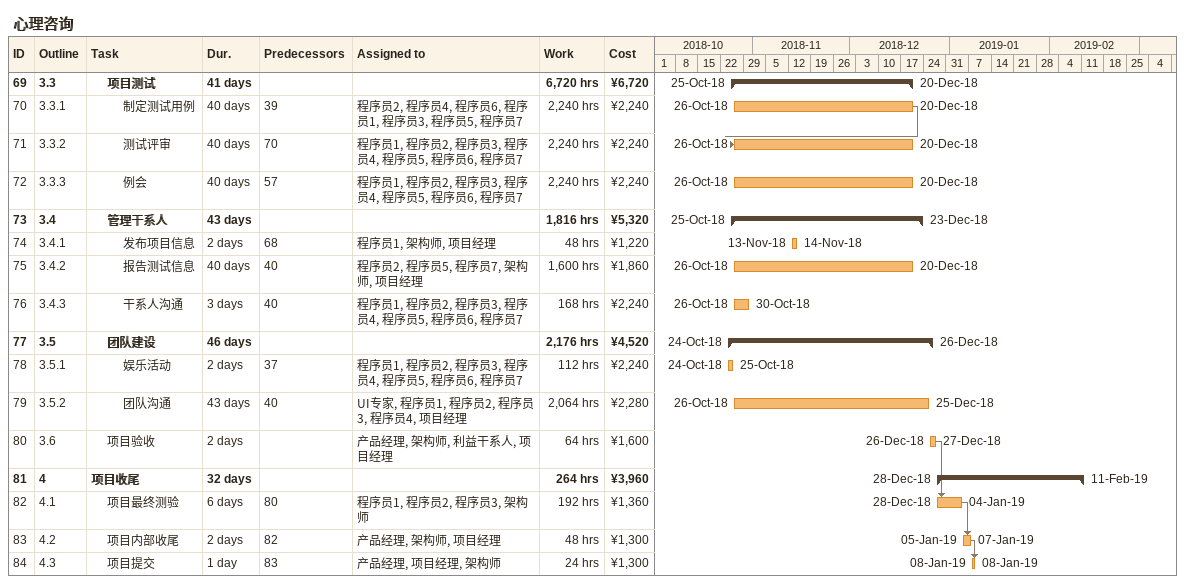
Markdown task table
心理咨询

| ID | WBS | Task | Duration | Start | Finish | Predecessors | Resources | Work (h) | Cost (¥) |
|---|---|---|---|---|---|---|---|---|---|
| 69 | 3.3 | **项目测试** | 41d | 2018-10-25 | 2018-12-20 |  |  | 6720 | 6720 |
| 70 | 3.3.1 | 制定测试用例 | 40d | 2018-10-26 | 2018-12-20 | 39 | 程序员2, 程序员4, 程序员6, 程序员1, 程序员3, 程序员5, 程序员7 | 2240 | 2240 |
| 71 | 3.3.2 | 测试评审 | 40d | 2018-10-26 | 2018-12-20 | 70 | 程序员1, 程序员2, 程序员3, 程序员4, 程序员5, 程序员6, 程序员7 | 2240 | 2240 |
| 72 | 3.3.3 | 例会 | 40d | 2018-10-26 | 2018-12-20 | 57 | 程序员1, 程序员2, 程序员3, 程序员4, 程序员5, 程序员6, 程序员7 | 2240 | 2240 |
| 73 | 3.4 | **管理干系人** | 43d | 2018-10-25 | 2018-12-23 |  |  | 1816 | 5320 |
| 74 | 3.4.1 | 发布项目信息 | 2d | 2018-11-13 | 2018-11-14 | 68 | 程序员1, 架构师, 项目经理 | 48 | 1220 |
| 75 | 3.4.2 | 报告测试信息 | 40d | 2018-10-26 | 2018-12-20 | 40 | 程序员2, 程序员5, 程序员7, 架构师, 项目经理 | 1600 | 1860 |
| 76 | 3.4.3 | 干系人沟通 | 3d | 2018-10-26 | 2018-10-30 | 40 | 程序员1, 程序员2, 程序员3, 程序员4, 程序员5, 程序员6, 程序员7 | 168 | 2240 |
| 77 | 3.5 | **团队建设** | 46d | 2018-10-24 | 2018-12-26 |  |  | 2176 | 4520 |
| 78 | 3.5.1 | 娱乐活动 | 2d | 2018-10-24 | 2018-10-25 | 37 | 程序员1, 程序员2, 程序员3, 程序员4, 程序员5, 程序员6, 程序员7 | 112 | 2240 |
| 79 | 3.5.2 | 团队沟通 | 43d | 2018-10-26 | 2018-12-25 | 40 | UI专家, 程序员1, 程序员2, 程序员3, 程序员4, 项目经理 | 2064 | 2280 |
| 80 | 3.6 | 项目验收 | 2d | 2018-12-26 | 2018-12-27 |  | 产品经理, 架构师, 利益干系人, 项目经理 | 64 | 1600 |
| 81 | 4 | **项目收尾** | 32d | 2018-12-28 | 2019-02-11 |  |  | 264 | 3960 |
| 82 | 4.1 | 项目最终测验 | 6d | 2018-12-28 | 2019-01-04 | 80 | 程序员1, 程序员2, 程序员3, 架构师 | 192 | 1360 |
| 83 | 4.2 | 项目内部收尾 | 2d | 2019-01-05 | 2019-01-07 | 82 | 产品经理, 架构师, 项目经理 | 48 | 1300 |
| 84 | 4.3 | 项目提交 | 1d | 2019-01-08 | 2019-01-08 | 83 | 产品经理, 项目经理, 架构师 | 24 | 1300 |
